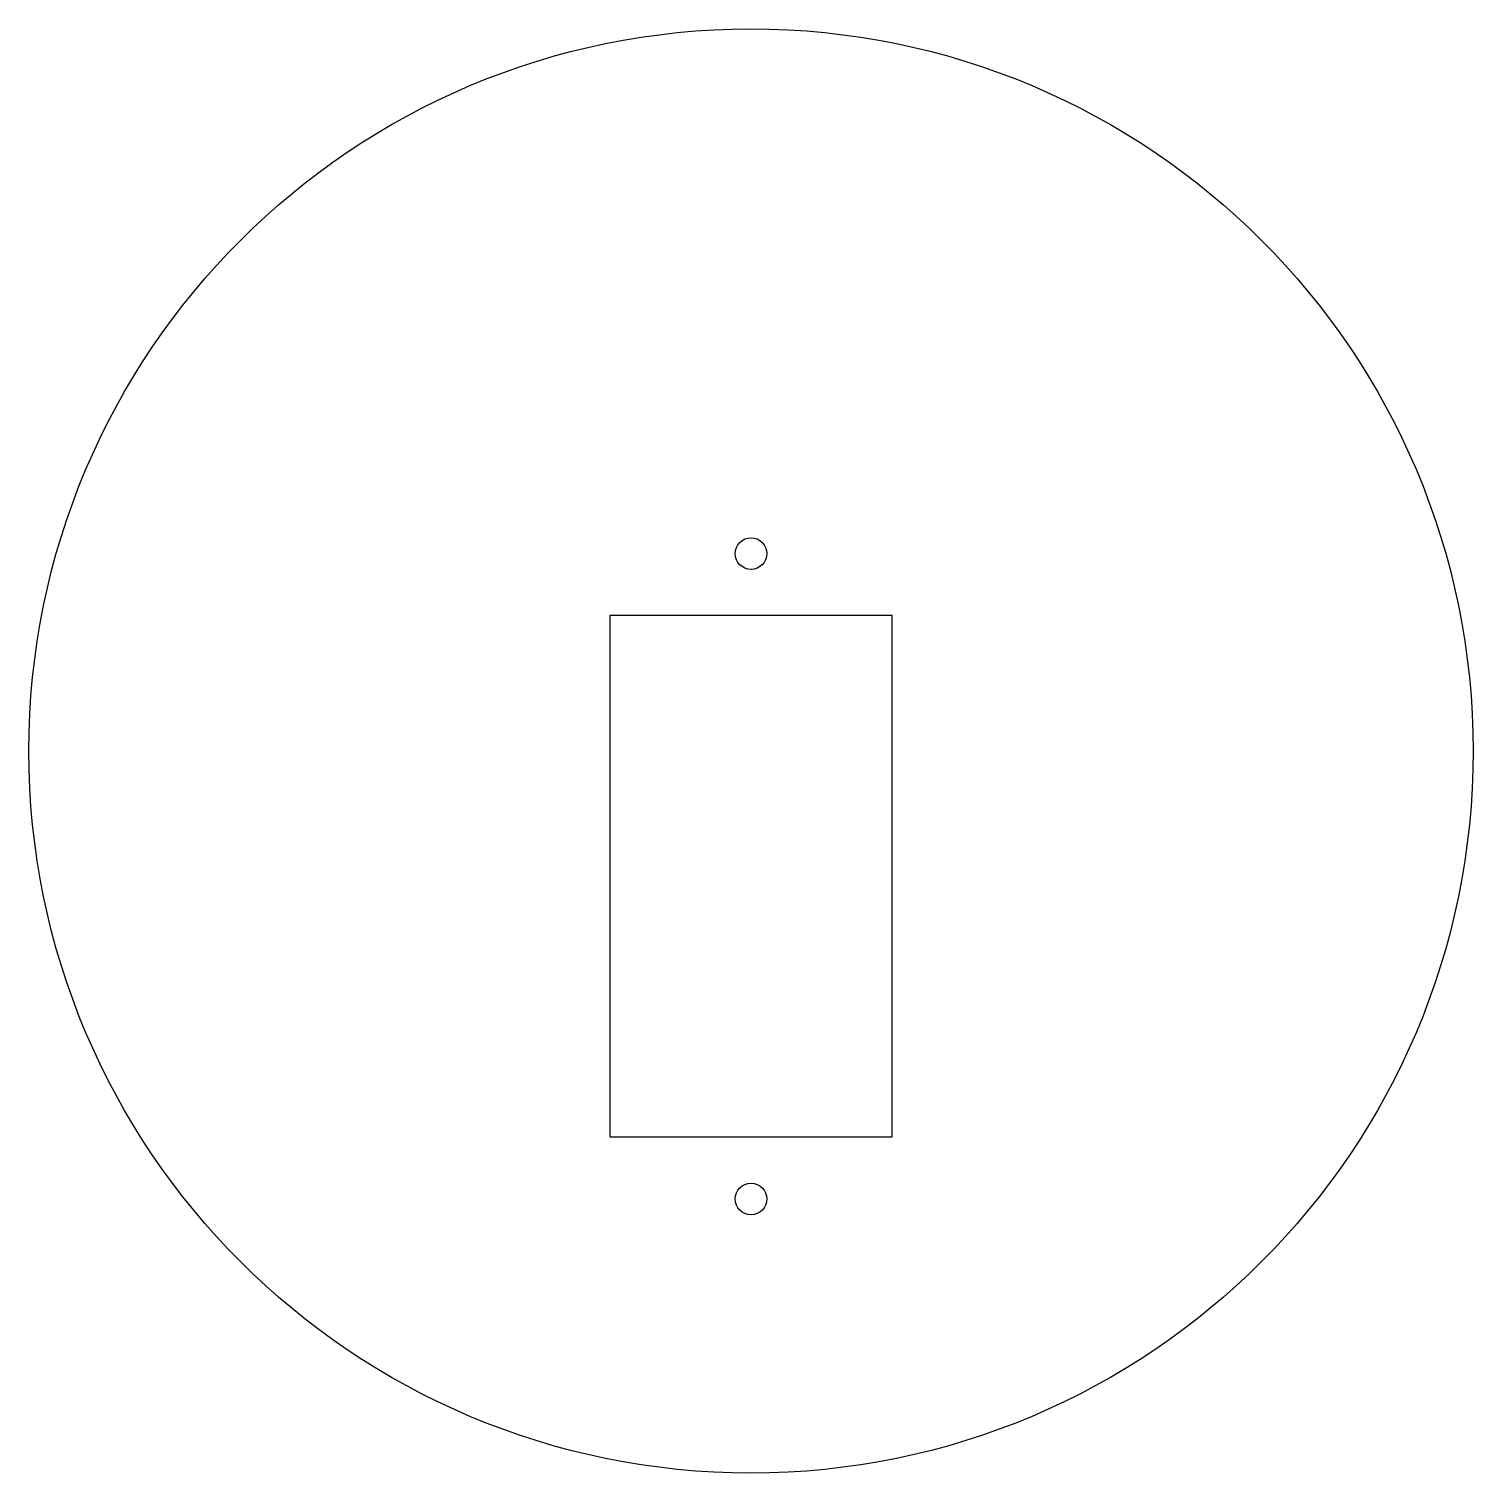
# Model space of a CAD drawing. Header units: millimetres. Extents: x -32 to 32, y -32 to 32.
import ezdxf

# ---------------------------------------------------------------- set-up
doc = ezdxf.new("R2010")
doc.units = ezdxf.units.MM
doc.layers.add('CORTE', color=1, linetype='CONTINUOUS')

msp = doc.modelspace()

# ---------------------------------------------------------------- linework, layer by layer
at = {"layer": 'CORTE', "color": 1}
msp.add_lwpolyline([(-6.25, -17.1), (6.25, -17.1), (6.25, 6), (-6.25, 6)], close=True, dxfattribs=at)
for centre, radius in [((0, 0), 32), ((0, 8.75), 0.7), ((0, -19.85), 0.7)]:
    msp.add_circle(centre, radius, dxfattribs=at)

doc.saveas('drawing.dxf')
